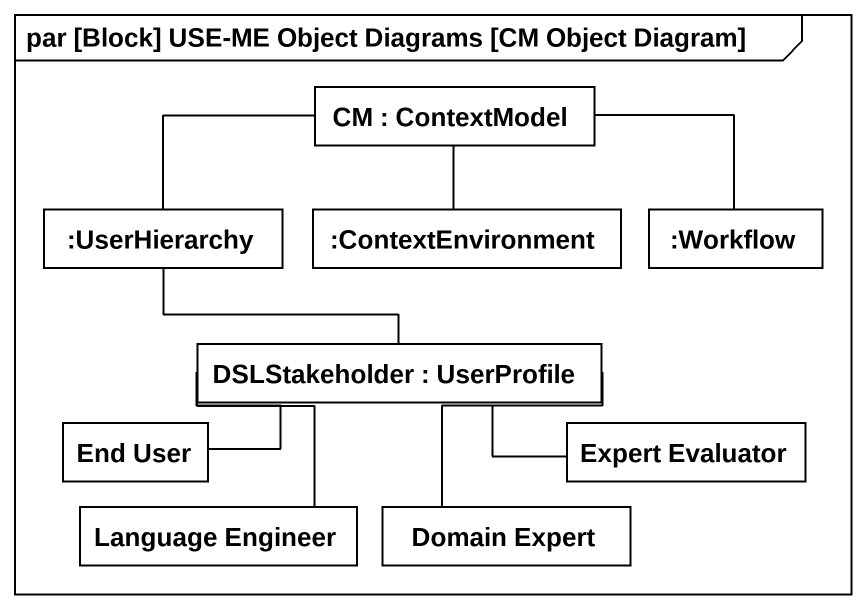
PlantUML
@startuml
mainframe par [Block] USE-ME Object Diagrams [CM Object Diagram]
rectangle "CM : ContextModel" as CM
rectangle ":UserHierarchy" as UserHierarchy
rectangle ":ContextEnvironment" as ContextEnvironment
rectangle ":Workflow" as Workflow
rectangle "DSLStakeholder : UserProfile" as DSLStakeholder
rectangle "End User" as End_User
rectangle "Language Engineer" as Language_Engineer
rectangle "Domain Expert" as Domain_Expert
rectangle "Expert Evaluator" as Expert_Evaluator
UserHierarchy -right- CM
UserHierarchy -right- DSLStakeholder
ContextEnvironment -up- CM
Workflow -left- CM
DSLStakeholder -- Language_Engineer
DSLStakeholder -- Domain_Expert
DSLStakeholder -right- Expert_Evaluator
End_User -right- DSLStakeholder
@enduml
